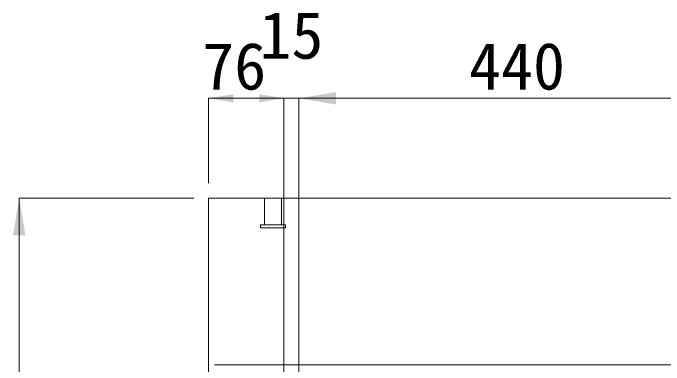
# Model space of a CAD drawing. Units: millimetres at full size. Extents: x -36174 to -11409, y 24892 to 47415.
# Drawn here: x -20805 to -20149, y 37216 to 37571 of the extents above; entities that cross this region are included whole.
import ezdxf
from ezdxf.enums import TextEntityAlignment as Align

# ---------------------------------------------------------------- set-up
doc = ezdxf.new("R2010")
doc.units = ezdxf.units.MM
doc.header["$LTSCALE"] = 30
doc.linetypes.add('USER1', pattern=[1.35, 0.75, -0.6])
doc.linetypes.add('USER2', pattern=[2, 1, -1])
for name, color, linetype, lineweight in [('側溝・本体', 7, 'Continuous', 9), ('寸法線', 7, 'Continuous', 9), ('本体', 2, 'Continuous', 20), ('ｲﾝｻｰﾄ', 3, 'USER1', 9)]:
    doc.layers.add(name, color=color, linetype=linetype, lineweight=lineweight)
doc.styles.add('ＭＳ ゴシック', font='')
doc.styles.get('ＭＳ ゴシック').set_extended_font_data('MS Gothic')

# ---------------------------------------------------------------- blocks, each defined once
blk = doc.blocks.new('filled_arrow')
at = {"color": 0, "linetype": 'Continuous', "lineweight": -2}
blk.add_solid([(7.5, 1.25), (0, 0), (7.5, -1.25)], dxfattribs=at)

msp = doc.modelspace()

# ---------------------------------------------------------------- linework, layer by layer
at = {"layer": '側溝・本体'}
msp.add_line((-20601.94, 37216.06), (-19609.94, 37216.06), dxfattribs=at)
at = {"layer": '寸法線'}
for p, q in [((-20607.94, 37485.22), (-20531.94, 37485.22)), ((-20607.94, 37399.56), (-20607.94, 37485.22)), ((-20581.94, 37485.22), (-20466.94, 37485.22)), ((-20531.94, 37034.64), (-20531.94, 37485.22)), ((-20531.94, 37044.64), (-20531.94, 37485.22)), ((-20516.94, 37485.22), (-20076.94, 37485.22)), ((-20516.94, 37168.74), (-20516.94, 37485.22)), ((-20516.94, 37178.74), (-20516.94, 37485.22)), ((-20151.94, 37485.22), (-19986.94, 37485.22)), ((-20798.88, 37384.56), (-20798.88, 36844.56)), ((-20622.94, 37384.56), (-20798.88, 37384.56))]:
    msp.add_line(p, q, dxfattribs=at)
at = {"layer": '本体'}
for p, q in [((-20607.94, 37384.56), (-19609.94, 37384.56)), ((-20607.94, 36844.56), (-20607.94, 37384.56))]:
    msp.add_line(p, q, dxfattribs=at)
at = {"layer": 'ｲﾝｻｰﾄ', "linetype": 'USER2'}
for p, q in [((-20551.44, 37384.56), (-20551.44, 37357.56)), ((-20534.44, 37384.56), (-20534.44, 37357.56)), ((-20555.44, 37357.56), (-20530.44, 37357.56)), ((-20555.44, 37357.56), (-20555.44, 37354.56)), ((-20530.44, 37357.56), (-20530.44, 37354.56)), ((-20555.44, 37354.56), (-20530.44, 37354.56))]:
    msp.add_line(p, q, dxfattribs=at)
at = {"layer": 'ｲﾝｻｰﾄ'}
msp.add_line((-20551.44, 37384.56), (-20534.44, 37384.56), dxfattribs=at)

# ---------------------------------------------------------------- block references
at = {"layer": '寸法線'}
for p, xscale, yscale in [((-20607.94, 37485.22), 3.33, 3.33), ((-20516.94, 37485.22), 5, 5), ((-20516.94, 37485.22), 3.33, 3.33)]:
    msp.add_blockref('filled_arrow', p, dxfattribs=dict(at, xscale=xscale, yscale=yscale))
for p, xscale, yscale, rotation in [((-20531.94, 37485.22), 3.33, 3.33, 180), ((-20798.88, 37384.56), 5, 5, 270)]:
    msp.add_blockref('filled_arrow', p, dxfattribs=dict(at, xscale=xscale, yscale=yscale, rotation=rotation))

# ---------------------------------------------------------------- texts
at = {"layer": '寸法線', "style": 'ＭＳ ゴシック'}
for s, p in [('15', (-20524.44, 37548.92)), ('76', (-20582.12, 37517.72)), ('440', (-20296.94, 37517.72))]:
    msp.add_text(s, height=47.47, dxfattribs=at).set_placement(p, align=Align.MIDDLE_CENTER)

doc.saveas('drawing.dxf')
